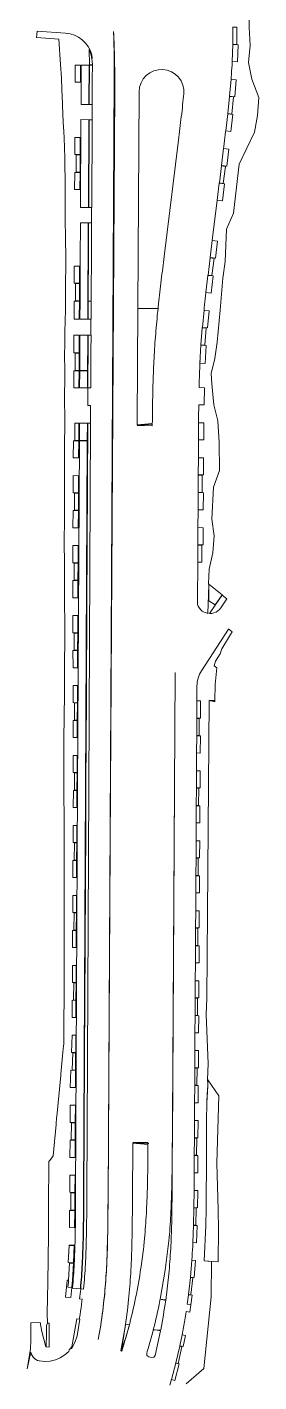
# Model space of a CAD drawing. Header units: metres. Extents: x 105146 to 106170, y 111783 to 118163.
# Drawn here: x 106099.1 to 106169.5, y 116022.7 to 116433.2 of the extents above; entities that cross this region are included whole.
import ezdxf

# ---------------------------------------------------------------- set-up
doc = ezdxf.new("R2010")
doc.units = ezdxf.units.M
doc.layers.add('20-EP-ZONA-DURA', color=253, linetype='CONTINUOUS', lineweight=13)
doc.layers.add('20-EP-ZONA-VERDE', color=84, linetype='CONTINUOUS', lineweight=13)

msp = doc.modelspace()

# ---------------------------------------------------------------- linework, layer by layer
at = {"layer": '20-EP-ZONA-DURA'}
for points in [[(106166.4745, 116449.1879), (106166.5967, 116433.0509), (106166.8883, 116427.6603), (106166.3313, 116422.4947), (106167.3783, 116417.3951), (106169.5145, 116411.8383), (106169.0477, 116406.4361), (106168.1315, 116401.3987), (106163.5367, 116391.6633), (106161.8331, 116376.8381), (106159.7023, 116372.0209), (106159.2933, 116362.1375), (106158.5293, 116357.1765), (106157.7581, 116347.4767), (106156.8463, 116337.7477), (106156.1655, 116332.8141), (106154.9767, 116328.2267), (106155.1783, 116325.1173), (106155.7787, 116318.8005), (106157.0867, 116313.8913), (106157.4307, 116307.2929), (106157.5753, 116298.8443), (106155.7593, 116293.8449), (106155.2629, 116284.0945), (106155.9739, 116279.0759), (106155.5147, 116273.8943), (106154.3899, 116268.9223), (106154.2509, 116264.5095), (106154.3482, 116264.4292), (106154.2355, 116261.1999), (106154.1373, 116258.3901), (106154.0395, 116255.5839), (106154.0631, 116255.5494), (106153.4481, 116255.6942), (106152.8636, 116255.9341), (106152.3242, 116256.263), (106151.8433, 116256.6727), (106151.4329, 116257.1531), (106151.1033, 116257.6921), (106150.8626, 116258.2762), (106150.8698, 116259.5005), (106150.8699, 116259.5249), (106150.9373, 116271.0327), (106152.1373, 116271.0257), (106152.1679, 116276.2255), (106150.9679, 116276.2325), (106150.9685, 116276.3227), (106150.9685, 116276.3327), (106152.5685, 116276.3241), (106152.5985, 116281.5239), (106150.9991, 116281.5331), (106151.0307, 116286.9333), (106152.6301, 116286.9239), (106152.6607, 116292.1237), (106151.0611, 116292.1331), (106151.0617, 116292.2333), (106152.2617, 116292.2253), (106152.2923, 116297.4253), (106151.0923, 116297.4323), (106151.0929, 116297.5323), (106152.6923, 116297.5237), (106152.7229, 116302.7237), (106151.1233, 116302.7331), (106151.1551, 116308.1331), (106152.7549, 116308.1235), (106152.7885, 116313.3235), (106151.1889, 116313.3337), (106151.1915, 116313.6785), (106151.1991, 116314.5769), (106151.2075, 116315.4746), (106151.2165, 116316.3682), (106151.2267, 116317.2637), (106151.2381, 116318.1587), (106151.2457, 116318.7403), (106152.8459, 116318.7231), (106152.9449, 116323.9221), (106151.3451, 116323.9525), (106151.356, 116324.4004), (106151.3796, 116325.2888), (106151.4054, 116326.1765), (106151.4334, 116327.0632), (106151.4634, 116327.9488), (106151.496, 116328.8339), (106151.5309, 116329.7179), (106151.5683, 116330.6011), (106151.6085, 116331.4835), (106151.6374, 116332.0533), (106151.6059, 116331.3739), (106153.2005, 116331.3177), (106153.5117, 116336.7087), (106151.9135, 116336.8009), (106151.9205, 116336.9007), (106153.1191, 116336.8399), (106153.5293, 116342.0237), (106152.3319, 116342.1185), (106152.3409, 116342.2181), (106153.9359, 116342.0919), (106154.4357, 116347.2677), (106152.8429, 116347.4217), (106152.9258, 116348.2151), (106153.0202, 116349.1005), (106153.1163, 116349.9863), (106153.2143, 116350.8728), (106153.3139, 116351.7599), (106153.4148, 116352.6476), (106153.4335, 116352.8101), (106155.0241, 116352.6357), (106155.6351, 116357.7995), (106154.0464, 116357.9881), (106154.0583, 116358.0869), (106155.2503, 116357.9475), (106155.8835, 116363.1089), (106154.6925, 116363.2549), (106154.7046, 116363.3533), (106156.2929, 116363.1593), (106156.9293, 116368.3203), (106155.3419, 116368.5161), (106156.8487, 116380.7237), (106158.4365, 116380.5275), (106159.0731, 116385.6885), (106157.4857, 116385.8843), (106157.4979, 116385.9835), (106158.6889, 116385.8367), (106159.3259, 116390.9975), (106158.1349, 116391.1445), (106158.1471, 116391.2437), (106159.7351, 116391.0477), (106160.3717, 116396.2087), (106158.7841, 116396.4045), (106158.8602, 116397.0204), (106158.9708, 116397.917), (106159.0814, 116398.8147), (106159.1918, 116399.7136), (106159.3018, 116400.6137), (106159.4115, 116401.5151), (106159.4415, 116401.7631), (106161.0295, 116401.5685), (106161.6329, 116406.7333), (106160.0447, 116406.9189), (106160.0491, 116406.9572), (106160.0559, 116407.0183), (106161.2471, 116406.8743), (106161.7903, 116412.0459), (106160.5975, 116412.1711), (106160.6073, 116412.2707), (106162.1985, 116412.1035), (106162.6495, 116417.2839), (106161.0571, 116417.4225), (106161.1002, 116417.9879), (106161.167, 116418.9166), (106161.2299, 116419.8469), (106161.2886, 116420.7786), (106161.3428, 116421.7118), (106161.3925, 116422.6464), (106161.4001, 116422.7741), (106162.9955, 116422.6723), (106163.1751, 116427.8691), (106161.5779, 116427.9243), (106161.5797, 116428.0245), (106162.7789, 116427.9701), (106162.7935, 116433.1701), (106161.5949, 116433.1733), (106161.5935, 116433.2733)], [(106142.4449, 116021.6977), (106142.7667, 116022.8114), (106142.9686, 116023.5279), (106142.9267, 116023.3701), (106143.9793, 116023.0559), (106145.3153, 116028.0813), (106144.2539, 116028.3635), (106144.2658, 116028.4106), (106144.3067, 116028.5766), (106144.2795, 116028.4601), (106144.9519, 116028.2689), (106146.1375, 116033.3319), (106145.4573, 116033.4911), (106145.4787, 116033.5889), (106146.5497, 116033.3379), (106147.2433, 116036.7577), (106146.1721, 116036.9223), (106146.2794, 116037.4627), (106146.4975, 116038.6013), (106146.7082, 116039.7413), (106146.9114, 116040.8825), (106147.1071, 116042.0254), (106147.2953, 116043.1693), (106147.4179, 116043.9417), (106148.5021, 116043.7549), (106148.8201, 116046.0053), (106149.2297, 116048.9037), (106148.1423, 116049.0575), (106148.1549, 116049.1567), (106148.8467, 116049.0467), (106149.4207, 116054.2149), (106148.7263, 116054.2921), (106148.7367, 116054.3915), (106149.8302, 116054.2698), (106150.2528, 116059.4526), (106149.1579, 116059.542), (106149.1647, 116059.6492), (106149.2301, 116060.6449), (106149.291, 116061.6398), (106149.3472, 116062.6338), (106149.3993, 116063.6269), (106149.4471, 116064.6189), (106149.4683, 116065.0953), (106149.4615, 116064.9055), (106150.5597, 116064.8437), (106150.7465, 116070.0403), (106149.6485, 116070.0797), (106149.6421, 116069.9019), (106149.6557, 116070.389), (106149.6513, 116070.1798), (106150.3502, 116070.1486), (106150.4597, 116075.3475), (106149.7603, 116075.3621), (106149.7605, 116075.4623), (106150.8603, 116075.4391), (106150.9167, 116080.6389), (106149.8177, 116080.6509), (106149.8227, 116081.3147), (106149.8295, 116082.287), (106149.8357, 116083.2583), (106149.8417, 116084.2283), (106149.8475, 116085.1973), (106149.8525, 116086.0451), (106150.9523, 116086.0387), (106150.9825, 116091.2387), (106149.8829, 116091.2449), (106149.8835, 116091.3451), (106150.5835, 116091.3409), (106150.6139, 116096.5409), (106149.9139, 116096.5451), (106149.9145, 116096.6451), (106151.0141, 116096.6385), (106151.0447, 116101.8385), (106149.9451, 116101.8449), (106149.9767, 116107.2449), (106151.0763, 116107.2383), (106151.1067, 116112.4383), (106150.0073, 116112.4447), (106150.0079, 116112.5447), (106150.7079, 116112.5407), (106150.7383, 116117.7405), (106150.0383, 116117.7447), (106150.0389, 116117.8459), (106151.1385, 116117.8381), (106151.1689, 116123.0381), (106150.0693, 116123.0445), (106150.1011, 116128.4445), (106151.2007, 116128.4381), (106151.2311, 116133.6379), (106150.1315, 116133.6443), (106150.1321, 116133.7443), (106150.8321, 116133.7403), (106150.8627, 116138.9401), (106150.1627, 116138.9443), (106150.1633, 116139.0443), (106151.2627, 116139.0379), (106151.2933, 116144.2377), (106150.1937, 116144.2441), (106150.2253, 116149.6441), (106151.3249, 116149.6377), (106151.3555, 116154.8375), (106150.2559, 116154.8439), (106150.2565, 116154.9451), (106150.9565, 116154.9399), (106150.9869, 116160.1399), (106150.2869, 116160.1439), (106150.2875, 116160.2439), (106151.3871, 116160.2375), (106151.4175, 116165.4373), (106150.3181, 116165.4439), (106150.3497, 116170.8449), (106151.4493, 116170.8373), (106151.4797, 116176.0373), (106150.3803, 116176.0437), (106150.3809, 116176.1437), (106151.0809, 116176.1395), (106151.1113, 116181.3395), (106150.4113, 116181.3435), (106150.4119, 116181.4435), (106151.5115, 116181.4371), (106151.5419, 116186.6371), (106150.4425, 116186.6435), (106150.4741, 116192.0433), (106151.5735, 116192.0369), (106151.6041, 116197.2369), (106150.5047, 116197.2433), (106150.5051, 116197.3433), (106151.2051, 116197.3391), (106151.2357, 116202.5391), (106150.5357, 116202.5433), (106150.5363, 116202.6431), (106151.6357, 116202.6367), (106151.6663, 116207.8367), (106150.5667, 116207.8431), (106150.5985, 116213.2431), (106151.6979, 116213.2365), (106151.7285, 116218.4365), (106150.6289, 116218.4429), (106150.6295, 116218.5429), (106151.3295, 116218.5389), (106151.3601, 116223.7387), (106150.6601, 116223.7429), (106150.6607, 116223.8429), (106151.7601, 116223.8363), (106151.7907, 116229.0363), (106150.6911, 116229.0427), (106150.7132, 116232.7935), (106150.7135, 116232.8396), (106150.7249, 116234.7829), (106151.0492, 116235.9664), (106151.516, 116237.1012), (106152.1183, 116238.1703), (106160.2716, 116250.765), (106160.3381, 116250.7223), (106161.3719, 116250.0077), (106160.8589, 116249.1467), (106160.5731, 116248.6669), (106158.2779, 116244.8149), (106157.7005, 116243.3003), (106156.3793, 116241.0677), (106155.8847, 116239.6875), (106156.7505, 116239.0867), (106156.1819, 116234.0037), (106156.1819, 116234.0037), (106156.1267, 116229.1109), (106154.3745, 116229.1162), (106154.3655, 116229.1179), (106153.7019, 116138.9795), (106153.4883, 116134.0007), (106153.6553, 116129.0427), (106154.0813, 116119.0099), (106153.9445, 116114.2991), (106153.9991, 116112.8451), (106153.9869, 116112.4263), (106153.9257, 116111.3993), (106153.8805, 116110.8441), (106153.8141, 116110.0541), (106153.8431, 116110.0115), (106153.6767, 116107.2153), (106153.6761, 116107.1287), (106153.6455, 116101.9209), (106153.6451, 116101.8209), (106153.6145, 116096.6233), (106153.6139, 116096.5233), (106153.5835, 116091.3235), (106153.5829, 116091.2237), (106153.5527, 116086.0235), (106153.5517, 116085.9219), (106153.5183, 116080.7225), (106153.5173, 116080.6103), (106153.4615, 116075.4117), (106153.4587, 116075.2843), (106153.3487, 116070.0871), (106152.8533, 116059.3415), (106155.0769, 116059.1601), (106155.0103, 116048.4243), (106152.8193, 116026.7489), (106147.4177, 116022.0713)]]:
    msp.add_lwpolyline(points, dxfattribs=at)
for points in [[(106118.8294, 116424.7717), (106118.8484, 116423.7223), (106118.8494, 116423.6993), (106118.5289, 116425.0827), (106117.9901, 116426.3965), (106118.0495, 116421.7989), (106118.9495, 116421.8039), (106118.9501, 116421.7039), (106118.0501, 116421.6989), (106118.0509, 116418.3359), (106118.0287, 116413.8531), (106118.0085, 116409.7635), (106118.9032, 116409.7591), (106118.8775, 116405.1592), (106117.9859, 116405.1635), (106117.9819, 116404.3445), (106117.9817, 116404.3069), (106117.9297, 116393.9889), (106117.9302, 116393.8865), (106117.8351, 116378.5111), (106117.8543, 116378.5109), (106118.7287, 116378.5067), (106118.703, 116373.9066), (106117.8315, 116373.9109), (106117.8071, 116368.9633), (106117.7933, 116366.1679), (106117.7142, 116350.1685), (106117.6959, 116346.4601), (106117.6871, 116344.6689), (106118.5397, 116344.6647), (106118.5129, 116339.8648), (106117.6633, 116339.8691), (106117.6549, 116338.1869), (106117.5843, 116323.8687), (106117.5581, 116318.5685), (106118.394, 116318.5644), (106118.3638, 116313.1645), (106117.5313, 116313.1685), (106117.4051, 116287.6255), (106117.2569, 116257.6235), (106117.1275, 116231.4331), (106117.127, 116231.3281), (106117.0451, 116214.7649), (106116.9941, 116205.8109), (106116.9288, 116191.2217), (106116.9283, 116191.1161), (106116.6632, 116137.4545), (106116.5157, 116107.5841), (106116.3759, 116079.2949), (106116.3711, 116078.3287), (106116.3671, 116077.5621), (106116.3661, 116077.3637), (106116.3607, 116076.4003), (106116.3549, 116075.4383), (106116.3481, 116074.4777), (106116.3405, 116073.5143), (106116.3319, 116072.5561), (106116.3219, 116071.5991), (106116.3105, 116070.6437), (106116.2973, 116069.6895), (106116.2823, 116068.7369), (106116.2653, 116067.7859), (106116.2463, 116066.8363), (106116.2245, 116065.8881), (106116.2005, 116064.9415), (106116.1737, 116063.9963), (106116.1439, 116063.0527), (106116.1111, 116062.1107), (106116.0751, 116061.1701), (106116.0355, 116060.2311), (106115.9925, 116059.2939), (106115.9457, 116058.3581), (106115.8947, 116057.4239), (106115.8399, 116056.4915), (106115.7807, 116055.5609), (106115.7171, 116054.6319), (106115.6487, 116053.7047), (106115.5757, 116052.7793), (106115.4979, 116051.8557), (106115.4175, 116050.9623), (106115.4148, 116050.9339), (106115.4081, 116050.8627), (106115.3255, 116050.0031), (106115.0959, 116047.8427), (106115.822, 116047.7358), (106115.7548, 116047.1267), (106115.6368, 116046.1194), (106115.5122, 116045.1128), (106115.3809, 116044.1071), (106115.243, 116043.1023), (106115.0984, 116042.0984), (106115.0351, 116041.6782), (106114.2867, 116041.7935), (106112.7366, 116033.3322), (106112.6231, 116033.1678), (106112.4664, 116032.9532), (106112.3011, 116032.7395), (106112.1328, 116032.534), (106111.9539, 116032.3272), (106111.9362, 116032.3027), (106111.9222, 116032.276), (106111.9124, 116032.2474), (106111.8204, 116031.8908), (106110.6025, 116030.8206), (106109.2276, 116029.9613), (106107.732, 116029.3355), (106106.1549, 116028.9596), (106104.5377, 116028.8436), (106102.9231, 116028.9904), (106102.8265, 116029.0071), (106102.2962, 116029.1794), (106101.8012, 116029.4361), (106101.3549, 116029.7702), (106100.9691, 116030.1728), (106100.6544, 116030.6331), (106100.419, 116031.1386), (106100.2695, 116031.6757), (106099.1352, 116026.6398), (106100.1613, 116032.5647), (106100.1643, 116033.1667), (106100.3165, 116034.7693), (106100.3193, 116036.6817), (106100.3213, 116040.5547), (106103.0989, 116040.6525), (106103.6437, 116037.8795), (106104.8113, 116033.2423), (106104.9751, 116033.2389), (106105.8353, 116033.2281), (106105.8797, 116040.4259), (106105.2906, 116040.4326), (106105.2923, 116040.4371), (106105.2523, 116043.3843), (106105.3711, 116048.1077), (106105.4891, 116052.7979), (106105.6035, 116067.2183), (106105.6161, 116070.1051), (106105.6843, 116081.8631), (106105.6947, 116083.4833), (106105.7059, 116085.2489), (106105.7079, 116085.5379), (106105.7659, 116089.1389), (106105.7713, 116089.4799), (106105.8195, 116089.5407), (106106.0003, 116089.7687), (106107.0771, 116091.1271), (106107.9319, 116100.6777), (106107.9551, 116100.9359), (106107.9645, 116101.0423), (106108.0953, 116102.5025), (106108.0958, 116102.5078), (106108.1187, 116102.7644), (106108.1441, 116103.0477), (106109.3837, 116115.536), (106109.4179, 116115.8817), (106109.9387, 116121.4264), (106110.2311, 116124.5415), (106110.2759, 116125.0181), (106110.2907, 116127.0213), (106110.3291, 116132.2269), (106110.3775, 116138.8163), (106110.3803, 116139.1837), (106110.3519, 116150.9365), (106110.3509, 116151.3401), (106110.3923, 116166.8848), (106110.3923, 116166.8949), (106110.3935, 116167.3523), (106110.3959, 116177.2407), (106110.3961, 116177.7325), (106110.3803, 116190.2422), (106110.3797, 116190.7787), (106110.2901, 116203.5108), (106110.2861, 116204.0841), (106110.3317, 116216.741), (106110.3339, 116217.3837), (106110.4825, 116231.0983), (106110.4903, 116231.8121), (106110.4555, 116236.6784), (106110.4507, 116237.3635), (106110.4577, 116238.1997), (106110.5557, 116249.6793), (106110.5521, 116250.5063), (106110.5085, 116260.9545), (106110.5049, 116261.7319), (106110.4735, 116268.5405), (106110.4555, 116272.4601), (106110.4431, 116275.1667), (106110.4459, 116275.8561), (106110.4869, 116285.4917), (106110.4887, 116286.1395), (106110.5157, 116296.3867), (106110.5167, 116296.9883), (106110.5301, 116304.7813), (106110.5315, 116305.3445), (106110.5523, 116314.1255), (106110.5521, 116314.6519), (106110.5495, 116320.4855), (106110.5499, 116320.9817), (106110.5553, 116327.1779), (106110.5547, 116327.6473), (106110.5441, 116335.2733), (106110.5529, 116335.6817), (106110.6471, 116340.0453), (106110.7527, 116344.9459), (106110.7913, 116346.7375), (106110.8097, 116347.5527), (106110.8283, 116352.2765), (106110.8431, 116356.0271), (106110.8577, 116360.4763), (106110.8699, 116364.1341), (106110.7801, 116368.4765), (106110.7737, 116368.7845), (106110.7647, 116370.3899), (106110.8421, 116370.8077), (106110.7355, 116373.6469), (106110.7131, 116374.2461), (106110.6583, 116379.1077), (106110.7453, 116379.8669), (106110.7291, 116380.7287), (106110.7361, 116385.0765), (106110.5713, 116393.0765), (106110.5613, 116393.5625), (106110.3601, 116399.6833), (106110.2539, 116401.4767), (106110.1025, 116404.3937), (106109.8755, 116409.5035), (106109.8705, 116410.0771), (106109.7305, 116414.2867), (106109.5403, 116417.8773), (106109.3305, 116421.8391), (106108.8011, 116429.5569), (106102.0271, 116430.0331), (106102.1577, 116432.0316), (106110.8163, 116431.3843), (106112.1834, 116431.1755), (106113.5025, 116430.7597), (106114.7422, 116430.1467), (106115.8734, 116429.351), (106116.8693, 116428.3914), (106117.7064, 116427.2905), (106118.365, 116426.0744), (106118.8294, 116424.7717)], [(106120.9416, 116036.569), (106120.7508, 116035.5261), (106120.9453, 116036.6091), (106121.133, 116037.6932), (106121.3133, 116038.7787), (106121.4861, 116039.8653), (106121.6514, 116040.9531), (106121.8093, 116042.042), (106121.9597, 116043.132), (106122.1026, 116044.2229), (106122.238, 116045.3149), (106122.3659, 116046.4077), (106122.4863, 116047.5014), (106122.5991, 116048.5957), (106122.6557, 116049.1744), (106122.7102, 116049.7532), (106122.7877, 116050.6145), (106122.8607, 116051.4764), (106122.9428, 116052.5112), (106123.0192, 116053.5465), (106123.0901, 116054.5822), (106123.1504, 116055.5336), (106123.2063, 116056.4853), (106123.2579, 116057.4372), (106123.31, 116058.4843), (106123.3578, 116059.5317), (106123.4012, 116060.5793), (106123.4528, 116061.9792), (106123.4974, 116063.3794), (106123.5408, 116064.9798), (106123.5773, 116066.5801), (106123.6027, 116067.9139), (106123.6239, 116069.2476), (106123.6457, 116070.9148), (106123.6633, 116072.5819), (106123.6795, 116074.5823), (106123.7043, 116078.5824), (106125.5998, 116418.0874), (106125.6006, 116418.2989), (106125.6046, 116419.8677), (106125.6012, 116421.4368), (106125.5904, 116423.0059), (106125.572, 116424.575), (106125.5463, 116426.1439), (106125.513, 116427.7127), (106125.4723, 116429.2813), (106125.4242, 116430.8497), (106125.3887, 116431.8517), (106125.4043, 116431.5349), (106125.475, 116429.9475), (106125.5381, 116428.3597), (106125.5934, 116426.7716), (106125.6411, 116425.1834), (106125.6813, 116423.5948), (106125.7136, 116422.0061), (106125.7384, 116420.4173), (106125.7556, 116418.8283), (106125.7651, 116417.2394), (106125.7669, 116415.6506), (106125.7611, 116414.0611), (106124.4791, 116202.7073), (106123.7251, 116078.3821), (106123.7191, 116077.4038), (106123.7129, 116076.426), (106123.7065, 116075.4491), (106123.6993, 116074.4731), (106123.6915, 116073.4976), (106123.6827, 116072.5209), (106123.6727, 116071.5465), (106123.6613, 116070.573), (106123.6485, 116069.6001), (106123.6339, 116068.6281), (106123.6173, 116067.6567), (106123.5989, 116066.6862), (106123.578, 116065.7165), (106123.5548, 116064.7476), (106123.5288, 116063.7794), (106123.5, 116062.812), (106123.468, 116061.8456), (106123.4331, 116060.8799), (106123.3945, 116059.9151), (106123.3525, 116058.9512), (106123.3066, 116057.988), (106123.2568, 116057.0259), (106123.2029, 116056.0648), (106123.1447, 116055.1047), (106123.082, 116054.1455), (106123.0145, 116053.1875), (106122.9424, 116052.2303), (106122.8648, 116051.2746), (106122.7823, 116050.3197), (106122.6966, 116049.3907), (106122.6944, 116049.3663), (106122.6004, 116048.4088), (106122.487, 116047.3275), (106122.3662, 116046.2471), (106122.2379, 116045.1676), (106122.102, 116044.089), (106121.9586, 116043.0114), (106121.8078, 116041.935), (106121.6495, 116040.8593), (106121.4838, 116039.7849), (106121.3105, 116038.7117), (106121.1297, 116037.6397), (106120.9416, 116036.569)], [(106115.3501, 116421.6841), (106113.7499, 116421.6845), (106113.7419, 116416.4845), (106115.3417, 116416.4821), (106115.3501, 116421.6841)], [(106115.5501, 116421.6853), (106115.5511, 116418.3481), (106115.5195, 116411.9633), (106115.5087, 116409.7759), (106117.9087, 116409.7639), (106117.9289, 116413.8537), (106117.9509, 116418.3363), (106117.9501, 116421.6985), (106115.5501, 116421.6853)], [(106115.4819, 116404.3567), (106115.3575, 116379.1735), (106115.3543, 116378.5233), (106117.7541, 116378.5115), (106117.7575, 116379.1617), (106117.8819, 116404.3449), (106117.8859, 116405.1639), (106115.4859, 116405.1759), (106115.4819, 116404.3567)], [(106115.2595, 116399.8011), (106113.6595, 116399.8091), (106113.6343, 116394.6091), (106115.2339, 116394.6013), (106115.2595, 116399.8011)], [(106115.2333, 116394.5013), (106114.0335, 116394.5057), (106114.0077, 116389.3057), (106115.2077, 116389.2999), (106115.2333, 116394.5013)], [(106115.2073, 116389.1999), (106113.6073, 116389.2077), (106113.5821, 116384.0079), (106115.1815, 116384.0001), (106115.2073, 116389.1999)], [(106115.2943, 116366.0805), (106115.2127, 116350.1811), (106115.1867, 116344.9811), (106115.1871, 116344.6813), (106117.5871, 116344.6695), (106117.5867, 116344.9689), (106117.6127, 116350.1689), (106117.7071, 116368.9637), (106117.7315, 116373.9115), (106115.3315, 116373.9233), (106115.3171, 116371.0155), (106115.2943, 116366.0805)], [(106115.0665, 116360.7821), (106113.4667, 116360.7901), (106113.4407, 116355.5901), (106115.0409, 116355.5821), (106115.0665, 116360.7821)], [(106115.0403, 116355.4821), (106113.8399, 116355.4881), (106113.8141, 116350.2881), (106115.0147, 116350.2823), (106115.0403, 116355.4821)], [(106115.0143, 116350.1823), (106113.4141, 116350.1901), (106113.389, 116344.9903), (106113.3875, 116344.6901), (106114.9871, 116344.6823), (106114.9886, 116344.9825), (106115.0143, 116350.1823)], [(106132.7602, 116347.9453), (106138.8967, 116347.9397), (106138.805, 116347.0537), (106138.7585, 116346.6003), (106138.6679, 116345.693), (106138.5792, 116344.7847), (106138.4928, 116343.876), (106138.4089, 116342.9664), (106138.3275, 116342.0564), (106138.2486, 116341.1454), (106138.1726, 116340.2341), (106138.0991, 116339.3218), (106138.0289, 116338.4089), (106137.9616, 116337.4955), (106137.8976, 116336.5811), (106137.8369, 116335.6662), (106137.7795, 116334.7512), (106137.7256, 116333.8363), (106137.6748, 116332.9217), (106137.6272, 116332.0074), (106137.5825, 116331.0934), (106137.5409, 116330.1795), (106137.5021, 116329.2661), (106137.4659, 116328.353), (106137.4322, 116327.4404), (106137.4012, 116326.5281), (106137.3722, 116325.616), (106137.3458, 116324.7043), (106137.3212, 116323.7933), (106137.2988, 116322.8824), (106137.2782, 116321.972), (106137.2593, 116321.0619), (106137.2421, 116320.1523), (106137.2267, 116319.2432), (106137.2125, 116318.3345), (106137.1997, 116317.4262), (106137.1881, 116316.5184), (106137.1777, 116315.6109), (106137.1681, 116314.7021), (106137.1595, 116313.7957), (106137.1533, 116313.0715), (106132.5462, 116312.665), (106132.5526, 116313.7162), (106132.7602, 116347.9453)], [(106113.3371, 116334.4895), (106114.9367, 116334.4817), (106114.9633, 116339.8823), (106113.3639, 116339.8903), (106113.3371, 116334.4895)], [(106115.1623, 116339.6813), (106115.1105, 116329.1811), (106117.5105, 116329.1693), (106117.5549, 116338.1873), (106117.5633, 116339.8695), (106115.1633, 116339.8813), (106115.1623, 116339.6813)], [(106114.9361, 116334.3819), (106113.7361, 116334.3879), (106113.7105, 116329.1879), (106114.9105, 116329.1819), (106114.9361, 116334.3819)], [(106113.2847, 116323.8897), (106114.8843, 116323.8817), (106114.9099, 116329.0817), (106113.3105, 116329.0895), (106113.2847, 116323.8897)], [(106115.1099, 116329.0811), (106115.0847, 116323.8811), (106117.4843, 116323.8691), (106117.5099, 116329.0693), (106115.1099, 116329.0811)], [(106113.6057, 116307.9881), (106114.8057, 116307.9823), (106114.8315, 116313.1819), (106113.6313, 116313.1881), (106113.6057, 116307.9881)], [(106115.0315, 116313.1809), (106115.0057, 116307.9813), (106117.4057, 116307.9695), (106117.4313, 116313.1691), (106115.0315, 116313.1809)], [(106137.1515, 116312.8706), (106137.1479, 116312.4173), (106132.545, 116312.4453), (106132.5451, 116312.4642), (106137.1515, 116312.8706)], [(106115.0053, 116307.8813), (106114.4857, 116202.7261), (106113.8759, 116079.3073), (106113.8711, 116078.3415), (106113.8661, 116077.3777), (106113.8607, 116076.4157), (106113.8549, 116075.4557), (106113.8483, 116074.4975), (106113.8407, 116073.5355), (106113.8319, 116072.5803), (106113.8221, 116071.6271), (106113.8105, 116070.6757), (106113.7975, 116069.7263), (106113.7827, 116068.7789), (106113.7657, 116067.8335), (106113.7467, 116066.8899), (106113.7253, 116065.9483), (106113.7015, 116065.0087), (106113.6747, 116064.0713), (106113.6453, 116063.1357), (106113.6127, 116062.2021), (106113.5771, 116061.2707), (106113.5379, 116060.3411), (106113.4953, 116059.4139), (106113.4489, 116058.4885), (106113.3987, 116057.5653), (106113.3445, 116056.6443), (106113.2861, 116055.7255), (106113.2233, 116054.8091), (106113.1561, 116053.8947), (106113.0841, 116052.9825), (106113.0073, 116052.0729), (106112.9287, 116051.2011), (106112.9195, 116051.1015), (106115.3093, 116050.8731), (106115.3179, 116050.9717), (106115.3983, 116051.8643), (106115.4761, 116052.7873), (106115.5491, 116053.7123), (106115.6173, 116054.6389), (106115.6809, 116055.5675), (106115.7401, 116056.4977), (106115.7949, 116057.4297), (106115.8457, 116058.3633), (106115.8925, 116059.2987), (106115.9357, 116060.2355), (106115.9751, 116061.1741), (106116.0111, 116062.1143), (106116.0439, 116063.0561), (106116.0737, 116063.9993), (106116.1005, 116064.9443), (106116.1247, 116065.8905), (106116.1461, 116066.8385), (106116.1653, 116067.7877), (106116.1823, 116068.7387), (106116.1973, 116069.6911), (106116.2105, 116070.6449), (106116.2219, 116071.6003), (106116.2319, 116072.5569), (106116.2405, 116073.5153), (106116.2481, 116074.4785), (106116.2549, 116075.4391), (106116.2607, 116076.4009), (106116.2661, 116077.3643), (106116.2711, 116078.3291), (106116.2759, 116079.2953), (106116.8857, 116202.7421), (106117.4053, 116307.8693), (106115.0053, 116307.8813)], [(106113.1801, 116302.6899), (106114.7795, 116302.6819), (106114.8053, 116307.8819), (106113.2057, 116307.8899), (106113.1801, 116302.6899)], [(106114.7529, 116297.2823), (106113.1533, 116297.2899), (106113.1277, 116292.0901), (106114.7271, 116292.0821), (106114.7529, 116297.2823)], [(106114.7267, 116291.9821), (106113.5267, 116291.9883), (106113.5009, 116286.7885), (106114.7009, 116286.7825), (106114.7267, 116291.9821)], [(106114.7005, 116286.6825), (106113.1009, 116286.6901), (106113.0753, 116281.4901), (106114.6747, 116281.4823), (106114.7005, 116286.6825)], [(106114.6481, 116276.0823), (106113.0485, 116276.0903), (106113.0229, 116270.8903), (106114.6225, 116270.8825), (106114.6481, 116276.0823)], [(106114.6219, 116270.7823), (106113.4219, 116270.7887), (106113.3963, 116265.5887), (106114.5963, 116265.5827), (106114.6219, 116270.7823)], [(106114.5957, 116265.4827), (106112.9883, 116265.4905), (106113.0107, 116260.2905), (106114.5701, 116260.2971), (106114.5957, 116265.4827)], [(106154.5401, 116255.5045), (106156.4525, 116258.2963), (106158.2913, 116260.9727), (106158.3791, 116261.1003), (106159.7829, 116259.941), (106157.9903, 116257.2721), (106157.5689, 116256.7465), (106157.0652, 116256.299), (106156.4936, 116255.9424), (106155.8703, 116255.6868), (106155.2129, 116255.5395), (106154.5401, 116255.5045)], [(106114.5177, 116249.6945), (106114.5435, 116254.8931), (106113.0417, 116254.8905), (106113.0561, 116249.6905), (106114.5177, 116249.6945)], [(106114.4915, 116244.3947), (106114.5173, 116249.5945), (106113.4559, 116249.5919), (106113.4703, 116244.3919), (106114.4915, 116244.3947)], [(106114.4653, 116239.0945), (106114.4911, 116244.2935), (106113.0711, 116244.2905), (106113.0855, 116239.0905), (106114.4653, 116239.0945)], [(106143.0957, 116074.5941), (106143.0943, 116074.5139), (106142.7943, 116074.5193), (106142.8291, 116075.2368), (106142.8729, 116076.2176), (106142.9132, 116077.1977), (106142.9498, 116078.1773), (106142.9834, 116079.1564), (106143.0138, 116080.1348), (106143.0412, 116081.1128), (106143.066, 116082.0899), (106143.0885, 116083.0666), (106143.1083, 116084.0426), (106143.1261, 116085.0181), (106143.1419, 116085.9929), (106143.1559, 116086.9668), (106143.1681, 116087.9403), (106143.1791, 116088.9132), (106143.1889, 116089.8852), (106143.1975, 116090.855), (106143.2051, 116091.8262), (106143.2121, 116092.7966), (106143.2185, 116093.7662), (106143.2247, 116094.7355), (106143.2305, 116095.7037), (106143.8793, 116202.6799), (106144.0912, 116237.6002), (106143.8865, 116202.7091), (106143.1975, 116085.2365), (106143.1919, 116084.2687), (106143.1859, 116083.301), (106143.1797, 116082.3335), (106143.1729, 116081.3658), (106143.1655, 116080.3983), (106143.1571, 116079.4307), (106143.1477, 116078.4634), (106143.1369, 116077.4959), (106143.1249, 116076.5286), (106143.1111, 116075.5614), (106143.0957, 116074.5941)], [(106114.4149, 116228.4941), (106114.4387, 116233.6941), (106113.1005, 116233.6907), (106113.1149, 116228.4905), (106114.4149, 116228.4941)], [(106114.3869, 116223.1943), (106114.4147, 116228.3945), (106113.5147, 116228.3921), (106113.5291, 116223.1921), (106114.3869, 116223.1943)], [(106114.3607, 116217.8941), (106114.3871, 116223.0945), (106113.1299, 116223.0907), (106113.1443, 116217.8907), (106114.3607, 116217.8941)], [(106114.3083, 116207.2939), (106114.3347, 116212.4939), (106113.1593, 116212.4907), (106113.1737, 116207.2907), (106114.3083, 116207.2939)], [(106114.2821, 116201.9927), (106114.3077, 116207.1939), (106113.5735, 116207.1915), (106113.5815, 116201.9917), (106114.2821, 116201.9927)], [(106114.2559, 116196.6853), (106114.2823, 116201.8927), (106113.1819, 116201.8907), (106113.1563, 116196.6907), (106114.2559, 116196.6853)], [(106114.2291, 116191.2855), (106113.1291, 116191.2909), (106113.1039, 116186.0909), (106114.2035, 116186.0855), (106114.2291, 116191.2855)], [(106114.2029, 116185.9855), (106113.5029, 116185.9891), (106113.4773, 116180.7893), (106114.1773, 116180.7859), (106114.2029, 116185.9855)], [(106114.1767, 116180.6847), (106113.0767, 116180.6909), (106113.0515, 116175.4911), (106114.1511, 116175.4857), (106114.1767, 116180.6847)], [(106114.1243, 116170.0849), (106113.0245, 116170.0911), (106112.9991, 116164.8911), (106114.0987, 116164.8859), (106114.1243, 116170.0849)], [(106114.0981, 116164.7851), (106113.3983, 116164.7895), (106113.3725, 116159.5895), (106114.0725, 116159.5861), (106114.0981, 116164.7851)], [(106114.0721, 116159.4861), (106112.9721, 116159.4913), (106112.9469, 116154.2913), (106114.0463, 116154.2859), (106114.0721, 116159.4861)], [(106113.9939, 116143.6861), (106114.0197, 116148.8937), (106112.9197, 116148.8913), (106112.8945, 116143.6915), (106113.9939, 116143.6861)], [(106113.9935, 116143.5861), (106113.2935, 116143.5897), (106113.2679, 116138.3897), (106113.9677, 116138.3863), (106113.9935, 116143.5861)], [(106113.9673, 116138.2851), (106112.8677, 116138.2915), (106112.8421, 116133.0915), (106113.9415, 116133.0861), (106113.9673, 116138.2851)], [(106113.9149, 116127.6863), (106112.8149, 116127.6929), (106112.6673, 116122.4951), (106113.9667, 116122.4581), (106113.9149, 116127.6863)], [(106113.8885, 116122.3603), (106113.0635, 116122.3755), (106112.8053, 116117.1819), (106113.8625, 116117.1293), (106113.8885, 116122.3603)], [(106113.8575, 116117.0683), (106112.4009, 116117.1029), (106112.2623, 116111.9047), (106113.8365, 116111.8627), (106113.8575, 116117.0683)], [(106113.8101, 116106.4977), (106112.2293, 116106.5049), (106112.2005, 116101.3049), (106113.7845, 116101.2961), (106113.8101, 116106.4977)], [(106113.7839, 116101.1961), (106112.5995, 116101.2029), (106112.5701, 116096.0031), (106113.7583, 116095.9963), (106113.7839, 116101.1961)], [(106113.7579, 116095.8963), (106112.1699, 116095.9051), (106112.1407, 116090.7051), (106113.7321, 116090.6961), (106113.7579, 116095.8963)], [(106127.6266, 116032.1031), (106127.8419, 116033.2009), (106128.051, 116034.3069), (106128.2525, 116035.4144), (106128.4463, 116036.523), (106128.6325, 116037.6331), (106128.8111, 116038.7444), (106128.982, 116039.8569), (106129.1453, 116040.9706), (106129.3009, 116042.0853), (106129.4489, 116043.2012), (106129.5892, 116044.318), (106129.7218, 116045.4357), (106129.8467, 116046.5543), (106129.9639, 116047.6738), (106130.0612, 116048.665), (106130.1532, 116049.6613), (106130.2392, 116050.6575), (106130.3197, 116051.6533), (106130.395, 116052.649), (106130.4651, 116053.6444), (106130.5301, 116054.6391), (106130.5904, 116055.6335), (106130.646, 116056.6276), (106130.6975, 116057.621), (106130.7447, 116058.614), (106130.7881, 116059.6064), (106130.8276, 116060.5981), (106130.8636, 116061.5894), (106130.8962, 116062.58), (106130.9258, 116063.5701), (106130.9522, 116064.5593), (106130.9761, 116065.548), (106130.9975, 116066.5361), (106131.0163, 116067.5233), (106131.0329, 116068.5099), (106131.0477, 116069.4959), (106131.0607, 116070.4811), (106131.0721, 116071.4655), (106131.0823, 116072.4494), (106131.0911, 116073.4308), (106131.0991, 116074.4134), (106131.1063, 116075.3953), (106131.1129, 116076.3767), (106131.1189, 116077.3571), (106131.1249, 116078.3369), (106131.2263, 116095.0305), (106135.8236, 116094.5985), (106135.8187, 116093.8154), (106135.8155, 116093.3335), (106135.814, 116093.1056), (106135.7872, 116089.7649), (106135.7795, 116088.9914), (106135.7687, 116088.0289), (106135.7565, 116087.067), (106135.7427, 116086.1058), (106135.7271, 116085.1454), (106135.7095, 116084.1856), (106135.6902, 116083.2266), (106135.6682, 116082.2683), (106135.644, 116081.3106), (106135.617, 116080.3538), (106135.5872, 116079.3978), (106135.5546, 116078.4425), (106135.5189, 116077.488), (106135.4797, 116076.5343), (106135.4371, 116075.5814), (106135.391, 116074.6294), (106135.3408, 116073.6782), (106135.2869, 116072.7281), (106135.2287, 116071.7786), (106135.1662, 116070.8304), (106135.0993, 116069.8829), (106135.0278, 116068.9367), (106134.9512, 116067.9914), (106134.8698, 116067.0469), (106134.7828, 116066.0992), (106134.672, 116064.969), (106134.5535, 116063.8396), (106134.4272, 116062.711), (106134.2933, 116061.5833), (106134.1516, 116060.4566), (106134.0023, 116059.3308), (106133.8452, 116058.2062), (106133.6805, 116057.0825), (106133.5083, 116055.9606), (106133.3282, 116054.8389), (106133.1405, 116053.7189), (106132.9452, 116052.6002), (106132.7422, 116051.4829), (106132.5317, 116050.367), (106132.3135, 116049.2525), (106132.0877, 116048.1396), (106131.8543, 116047.0282), (106131.6133, 116045.9185), (106131.3645, 116044.8098), (106131.1086, 116043.7041), (106130.845, 116042.5995), (106130.5738, 116041.4967), (106130.295, 116040.3959), (106130.0088, 116039.2969), (106129.7151, 116038.2), (106129.4138, 116037.105), (106129.1052, 116036.0122), (106128.9471, 116035.4668), (106127.6266, 116032.1031)], [(106135.8274, 116095.2213), (106135.8248, 116094.7993), (106131.2274, 116095.2312), (106131.2275, 116095.2488), (106135.8274, 116095.2213)], [(106136.0262, 116095.0176), (106136.0247, 116094.7805), (106135.9968, 116094.7831), (106136.0262, 116095.0176)], [(106113.7055, 116085.2963), (106112.1101, 116085.3053), (106112.0809, 116080.1053), (106113.6797, 116080.0963), (106113.7055, 116085.2963)], [(106113.6407, 116074.6971), (106113.6412, 116074.7966), (106113.6503, 116074.7965), (106113.6793, 116079.9963), (106112.4797, 116080.0033), (106112.4791, 116079.9036), (106112.4703, 116079.9037), (106112.4407, 116074.7039), (106113.6407, 116074.6971)], [(106113.6401, 116074.5919), (106112.0401, 116074.6059), (106111.9843, 116069.4061), (106113.5843, 116069.3891), (106113.6401, 116074.5919)], [(106113.2571, 116058.7469), (106113.2611, 116058.8467), (106113.2667, 116058.8465), (106113.4749, 116064.0771), (106111.8783, 116064.1071), (106111.8743, 116064.0074), (106111.8687, 116064.0075), (106111.6579, 116058.8117), (106113.2571, 116058.7469)], [(106112.4183, 116048.1939), (106112.7078, 116051.2223), (106112.7291, 116051.2203), (106112.8511, 116052.6149), (106112.906, 116053.2958), (106112.917, 116053.42), (106113.2521, 116058.6469), (106112.0519, 116058.6867), (106111.7171, 116053.4974), (106111.3201, 116053.5229), (106110.8241, 116048.3467), (106112.4183, 116048.1939)], [(106137.4099, 116038.3507), (106137.4263, 116038.415), (106137.6926, 116039.4611), (106137.968, 116040.5734), (106138.2361, 116041.6876), (106138.4967, 116042.8035), (106138.7501, 116043.9211), (106138.9961, 116045.0403), (106139.2347, 116046.1612), (106139.4659, 116047.2834), (106139.5526, 116047.7192), (106141.2219, 116047.4835), (106141.207, 116047.3762), (106141.0434, 116046.2505), (106140.8722, 116045.1259), (106140.6935, 116044.0026), (106140.5073, 116042.8804), (106140.3136, 116041.7595), (106140.1124, 116040.6399), (106139.9036, 116039.5217), (106139.6874, 116038.4049), (106137.4099, 116038.3507)], [(106127.6533, 116032.1158), (106127.6237, 116032.057), (106127.6232, 116032.0745), (106127.6266, 116032.1031), (106127.6731, 116032.2214), (106127.6533, 116032.1158)], [(106127.7996, 116031.924), (106127.7794, 116031.9214), (106127.8391, 116032.0401), (106127.9093, 116032.0225), (106127.9015, 116032.0029), (106127.8902, 116031.9838), (106127.8763, 116031.9668), (106127.8595, 116031.9516), (106127.8413, 116031.9395), (106127.821, 116031.9302), (106127.7996, 116031.924)]]:
    msp.add_lwpolyline(points, close=True, dxfattribs=at)
at = {"layer": '20-EP-ZONA-VERDE'}
for points in [[(106162.7935, 116433.1701), (106162.7789, 116427.9701), (106161.5797, 116428.0245), (106161.5949, 116433.1733), (106162.7935, 116433.1701)], [(106118.9287, 116422.9463), (106118.9495, 116421.8039), (106118.0495, 116421.7989), (106117.9901, 116426.3965), (106118.6364, 116424.7198), (106118.9287, 116422.9463)], [(106163.1751, 116427.8691), (106162.9955, 116422.6723), (106161.4001, 116422.7741), (106161.5779, 116427.9243), (106163.1751, 116427.8691)], [(106115.3501, 116421.6841), (106115.3417, 116416.4821), (106113.7419, 116416.4845), (106113.7499, 116421.6845), (106115.3501, 116421.6841)], [(106118.9453, 116417.4307), (106118.9081, 116409.7591), (106118.0085, 116409.7635), (106118.0287, 116413.8531), (106118.0509, 116418.3359), (106118.0501, 116421.6989), (106118.9501, 116421.7039), (106118.9453, 116417.4307)], [(106140.3079, 116420.3717), (106141.6624, 116420.1614), (106142.947, 116419.6833), (106144.1094, 116418.957), (106145.1023, 116418.0121), (106145.8852, 116416.887), (106146.4262, 116415.6276), (106146.7033, 116414.2852), (106146.7051, 116412.9147), (106146.6439, 116412.3045), (106146.5525, 116411.4163), (106146.4585, 116410.5277), (106146.3623, 116409.6385), (106146.2639, 116408.7489), (106146.1635, 116407.8587), (106146.0615, 116406.9681), (106145.9577, 116406.0769), (106145.8525, 116405.1851), (106145.7461, 116404.2929), (106145.6387, 116403.4017), (106145.5301, 116402.5079), (106145.4209, 116401.6135), (106145.3109, 116400.7183), (106145.2005, 116399.8227), (106145.0899, 116398.9263), (106140.7453, 116363.7275), (106140.6347, 116362.8307), (106140.5241, 116361.9333), (106140.4135, 116361.0355), (106140.3033, 116360.1373), (106140.1935, 116359.2385), (106140.0843, 116358.3391), (106139.9755, 116357.4393), (106139.8675, 116356.5389), (106139.7605, 116355.6401), (106139.6543, 116354.7389), (106139.5491, 116353.8369), (106139.4451, 116352.9345), (106139.3423, 116352.0315), (106139.2409, 116351.1279), (106139.1411, 116350.2237), (106139.0427, 116349.3187), (106138.9461, 116348.4133), (106138.8933, 116347.9071), (106132.7603, 116347.9443), (106133.1587, 116413.6321), (106133.3054, 116415.0014), (106133.7229, 116416.3064), (106134.394, 116417.501), (106135.2916, 116418.5363), (106136.3789, 116419.3701), (106137.6115, 116419.9685), (106138.9393, 116420.3069), (106140.3079, 116420.3717)], [(106162.6495, 116417.2839), (106162.1985, 116412.1035), (106160.6073, 116412.2707), (106161.0571, 116417.4225), (106162.6495, 116417.2839)], [(106161.7903, 116412.0459), (106161.2471, 116406.8743), (106160.0559, 116407.0183), (106160.5975, 116412.1711), (106161.7903, 116412.0459)], [(106118.8857, 116405.1591), (106118.8769, 116403.3401), (106118.7623, 116380.1567), (106118.7541, 116378.5065), (106117.8543, 116378.5109), (106117.8575, 116379.1611), (106117.9819, 116404.3445), (106117.9859, 116405.1635), (106118.8857, 116405.1591)], [(106161.6329, 116406.7333), (106161.0295, 116401.5685), (106159.4415, 116401.7631), (106160.0447, 116406.9189), (106161.6329, 116406.7333)], [(106115.2595, 116399.8011), (106115.2339, 116394.6013), (106113.6343, 116394.6091), (106113.6595, 116399.8091), (106115.2595, 116399.8011)], [(106160.3717, 116396.2087), (106159.7351, 116391.0477), (106158.1471, 116391.2437), (106158.7841, 116396.4045), (106160.3717, 116396.2087)], [(106115.2333, 116394.5013), (106115.2077, 116389.2999), (106114.0077, 116389.3057), (106114.0335, 116394.5057), (106115.2333, 116394.5013)], [(106115.2073, 116389.1999), (106115.1815, 116384.0001), (106113.5821, 116384.0079), (106113.6073, 116389.2077), (106115.2073, 116389.1999)], [(106159.3259, 116390.9975), (106158.6889, 116385.8367), (106157.4979, 116385.9835), (106158.1349, 116391.1445), (106159.3259, 116390.9975)], [(106159.0731, 116385.6885), (106158.4365, 116380.5275), (106156.8487, 116380.7237), (106157.4857, 116385.8843), (106159.0731, 116385.6885)], [(106118.7315, 116373.9065), (106118.6933, 116366.1635), (106118.6141, 116350.1639), (106117.7141, 116350.1685), (106117.7933, 116366.1679), (106117.8071, 116368.9633), (106117.8315, 116373.9109), (106118.7315, 116373.9065)], [(106156.9293, 116368.3203), (106156.2929, 116363.1593), (106154.7047, 116363.3543), (106155.3419, 116368.5161), (106156.9293, 116368.3203)], [(106155.8835, 116363.1089), (106155.2503, 116357.9475), (106154.0583, 116358.0869), (106154.6925, 116363.2549), (106155.8835, 116363.1089)], [(106115.0665, 116360.7821), (106115.0409, 116355.5821), (106113.4407, 116355.5901), (106113.4667, 116360.7901), (106115.0665, 116360.7821)], [(106115.0403, 116355.4821), (106115.0147, 116350.2823), (106113.8141, 116350.2881), (106113.8399, 116355.4881), (106115.0403, 116355.4821)], [(106155.6351, 116357.7995), (106155.0241, 116352.6357), (106153.4335, 116352.8101), (106154.0463, 116357.9875), (106155.6351, 116357.7995)], [(106115.0143, 116350.1823), (106114.9871, 116344.6823), (106113.3875, 116344.6901), (106113.4141, 116350.1901), (106115.0143, 116350.1823)], [(106118.6141, 116350.1639), (106118.6119, 116349.7051), (106118.5871, 116344.6645), (106117.6871, 116344.6689), (106117.6959, 116346.4601), (106117.7141, 116350.1685), (106118.6141, 116350.1639)], [(106154.4357, 116347.2677), (106153.9359, 116342.0919), (106152.3409, 116342.2181), (106152.8429, 116347.4217), (106154.4357, 116347.2677)], [(106114.9633, 116339.8823), (106114.9367, 116334.4817), (106113.3371, 116334.4895), (106113.3639, 116339.8903), (106114.9633, 116339.8823)], [(106118.5633, 116339.8645), (106118.5389, 116334.9327), (106118.4843, 116323.8643), (106117.5843, 116323.8687), (106117.6549, 116338.1869), (106117.6633, 116339.8691), (106118.5633, 116339.8645)], [(106153.5293, 116342.0237), (106153.1191, 116336.8399), (106151.9205, 116336.9007), (106152.3319, 116342.1185), (106153.5293, 116342.0237)], [(106114.9361, 116334.3819), (106114.9105, 116329.1819), (106113.7105, 116329.1879), (106113.7361, 116334.3879), (106114.9361, 116334.3819)], [(106153.5117, 116336.7087), (106153.2005, 116331.3177), (106151.6059, 116331.3739), (106151.9135, 116336.8009), (106153.5117, 116336.7087)], [(106114.9099, 116329.0817), (106114.8843, 116323.8817), (106113.2847, 116323.8897), (106113.3105, 116329.0895), (106114.9099, 116329.0817)], [(106114.8315, 116313.1819), (106114.8057, 116307.9823), (106113.6057, 116307.9881), (106113.6313, 116313.1881), (106114.8315, 116313.1819)], [(106118.4313, 116313.1641), (106117.8857, 116202.7373), (106117.2759, 116079.2905), (106117.2711, 116078.3239), (106117.2661, 116077.3587), (106117.2607, 116076.3947), (106117.2549, 116075.4321), (106117.2481, 116074.4707), (106117.2405, 116073.5067), (106117.2317, 116072.5473), (106117.2219, 116071.5889), (106117.2103, 116070.6321), (106117.1971, 116069.6763), (106117.1821, 116068.7219), (106117.1653, 116067.7687), (106117.1459, 116066.8169), (106117.1243, 116065.8665), (106117.1003, 116064.9173), (106117.0733, 116063.9695), (106117.0435, 116063.0229), (106117.0105, 116062.0777), (106116.9743, 116061.1339), (106116.9347, 116060.1917), (106116.8915, 116059.2507), (106116.8443, 116058.3111), (106116.7933, 116057.3731), (106116.7383, 116056.4365), (106116.6787, 116055.5015), (106116.6147, 116054.5681), (106116.5461, 116053.6363), (106116.4729, 116052.7059), (106116.3945, 116051.7773), (106116.3135, 116050.8763), (106116.3039, 116050.7767), (106115.4081, 116050.8627), (106115.4175, 116050.9623), (106115.4979, 116051.8557), (106115.5757, 116052.7793), (106115.6487, 116053.7047), (106115.7171, 116054.6319), (106115.7807, 116055.5609), (106115.8399, 116056.4915), (106115.8947, 116057.4239), (106115.9457, 116058.3581), (106115.9925, 116059.2939), (106116.0355, 116060.2311), (106116.0751, 116061.1701), (106116.1111, 116062.1107), (106116.1439, 116063.0527), (106116.1737, 116063.9963), (106116.2005, 116064.9415), (106116.2245, 116065.8881), (106116.2463, 116066.8363), (106116.2653, 116067.7859), (106116.2823, 116068.7369), (106116.2973, 116069.6895), (106116.3105, 116070.6437), (106116.3219, 116071.5991), (106116.3319, 116072.5561), (106116.3405, 116073.5143), (106116.3481, 116074.4777), (106116.3549, 116075.4383), (106116.3607, 116076.4003), (106116.3661, 116077.3637), (106116.3711, 116078.3287), (106116.3759, 116079.2949), (106116.9857, 116202.7417), (106117.5313, 116313.1685), (106118.4313, 116313.1641)], [(106152.7885, 116313.3235), (106152.7549, 116308.1235), (106151.1551, 116308.1331), (106151.1889, 116313.3337), (106152.7885, 116313.3235)], [(106114.8053, 116307.8819), (106114.7795, 116302.6819), (106113.1801, 116302.6899), (106113.2057, 116307.8899), (106114.8053, 116307.8819)], [(106152.7229, 116302.7237), (106152.6923, 116297.5237), (106151.0929, 116297.5323), (106151.1233, 116302.7331), (106152.7229, 116302.7237)], [(106114.7529, 116297.2823), (106114.7271, 116292.0821), (106113.1277, 116292.0901), (106113.1533, 116297.2899), (106114.7529, 116297.2823)], [(106152.2923, 116297.4253), (106152.2617, 116292.2253), (106151.0617, 116292.2333), (106151.0923, 116297.4323), (106152.2923, 116297.4253)], [(106114.7267, 116291.9821), (106114.7009, 116286.7825), (106113.5009, 116286.7885), (106113.5267, 116291.9883), (106114.7267, 116291.9821)], [(106152.6607, 116292.1237), (106152.6301, 116286.9239), (106151.0307, 116286.9333), (106151.0611, 116292.1331), (106152.6607, 116292.1237)], [(106114.7005, 116286.6825), (106114.6747, 116281.4823), (106113.0753, 116281.4901), (106113.1009, 116286.6901), (106114.7005, 116286.6825)], [(106152.5985, 116281.5239), (106152.5685, 116276.3241), (106150.9685, 116276.3327), (106150.9991, 116281.5331), (106152.5985, 116281.5239)], [(106114.6481, 116276.0823), (106114.6225, 116270.8825), (106113.0229, 116270.8903), (106113.0485, 116276.0903), (106114.6481, 116276.0823)], [(106152.1679, 116276.2255), (106152.1373, 116271.0257), (106150.9373, 116271.0327), (106150.9679, 116276.2325), (106152.1679, 116276.2255)], [(106114.6219, 116270.7823), (106114.5963, 116265.5827), (106113.3963, 116265.5887), (106113.4219, 116270.7887), (106114.6219, 116270.7823)], [(106114.5957, 116265.4827), (106114.5701, 116260.2971), (106113.0107, 116260.2905), (106112.9883, 116265.4905), (106114.5957, 116265.4827)], [(106158.3107, 116261.1567), (106156.2585, 116258.0993), (106154.3209, 116259.3923), (106154.3503, 116264.4273), (106158.3107, 116261.1567)], [(106114.5177, 116249.6945), (106113.0561, 116249.6905), (106113.0417, 116254.8905), (106114.5435, 116254.8931), (106114.5177, 116249.6945)], [(106114.4915, 116244.3947), (106113.4703, 116244.3919), (106113.4559, 116249.5919), (106114.5173, 116249.5945), (106114.4915, 116244.3947)], [(106114.4653, 116239.0945), (106113.0855, 116239.0905), (106113.0711, 116244.2905), (106114.4911, 116244.2935), (106114.4653, 116239.0945)], [(106114.4149, 116228.4941), (106113.1149, 116228.4905), (106113.1005, 116233.6907), (106114.4387, 116233.6941), (106114.4149, 116228.4941)], [(106114.3869, 116223.1943), (106113.5291, 116223.1921), (106113.5147, 116228.3921), (106114.4147, 116228.3945), (106114.3869, 116223.1943)], [(106151.7907, 116229.0363), (106151.7601, 116223.8363), (106150.6607, 116223.8429), (106150.6911, 116229.0427), (106151.7907, 116229.0363)], [(106156.1267, 116229.1109), (106156.1229, 116228.7753), (106154.3745, 116229.1161), (106156.1267, 116229.1109)], [(106151.3601, 116223.7387), (106151.3295, 116218.5389), (106150.6295, 116218.5429), (106150.6601, 116223.7429), (106151.3601, 116223.7387)], [(106114.3607, 116217.8941), (106113.1443, 116217.8907), (106113.1299, 116223.0907), (106114.3871, 116223.0945), (106114.3607, 116217.8941)], [(106151.7285, 116218.4365), (106151.6979, 116213.2365), (106150.5985, 116213.2431), (106150.6289, 116218.4429), (106151.7285, 116218.4365)], [(106114.3083, 116207.2939), (106113.1737, 116207.2907), (106113.1593, 116212.4907), (106114.3347, 116212.4939), (106114.3083, 116207.2939)], [(106114.2821, 116201.9927), (106113.5815, 116201.9917), (106113.5735, 116207.1915), (106114.3077, 116207.1939), (106114.2821, 116201.9927)], [(106151.6663, 116207.8367), (106151.6357, 116202.6367), (106150.5363, 116202.6431), (106150.5667, 116207.8431), (106151.6663, 116207.8367)], [(106114.2559, 116196.6853), (106113.1563, 116196.6907), (106113.1819, 116201.8907), (106114.2823, 116201.8927), (106114.2559, 116196.6853)], [(106151.2357, 116202.5391), (106151.2051, 116197.3391), (106150.5051, 116197.3433), (106150.5357, 116202.5433), (106151.2357, 116202.5391)], [(106151.6041, 116197.2369), (106151.5735, 116192.0369), (106150.4741, 116192.0433), (106150.5047, 116197.2433), (106151.6041, 116197.2369)], [(106114.2291, 116191.2855), (106114.2035, 116186.0855), (106113.1039, 116186.0909), (106113.1291, 116191.2909), (106114.2291, 116191.2855)], [(106151.5419, 116186.6371), (106151.5115, 116181.4371), (106150.4119, 116181.4435), (106150.4425, 116186.6435), (106151.5419, 116186.6371)], [(106114.2029, 116185.9855), (106114.1773, 116180.7859), (106113.4773, 116180.7893), (106113.5029, 116185.9891), (106114.2029, 116185.9855)], [(106114.1767, 116180.6847), (106114.1511, 116175.4857), (106113.0515, 116175.4911), (106113.0767, 116180.6909), (106114.1767, 116180.6847)], [(106151.1113, 116181.3395), (106151.0809, 116176.1395), (106150.3809, 116176.1437), (106150.4113, 116181.3435), (106151.1113, 116181.3395)], [(106151.4797, 116176.0373), (106151.4493, 116170.8373), (106150.3497, 116170.8449), (106150.3803, 116176.0437), (106151.4797, 116176.0373)], [(106114.1243, 116170.0849), (106114.0987, 116164.8859), (106112.9991, 116164.8911), (106113.0245, 116170.0911), (106114.1243, 116170.0849)], [(106114.0981, 116164.7851), (106114.0725, 116159.5861), (106113.3725, 116159.5895), (106113.3983, 116164.7895), (106114.0981, 116164.7851)], [(106151.4175, 116165.4373), (106151.3871, 116160.2375), (106150.2875, 116160.2439), (106150.3181, 116165.4439), (106151.4175, 116165.4373)], [(106114.0721, 116159.4861), (106114.0463, 116154.2859), (106112.9469, 116154.2913), (106112.9721, 116159.4913), (106114.0721, 116159.4861)], [(106150.9869, 116160.1399), (106150.9565, 116154.9399), (106150.2565, 116154.9451), (106150.2869, 116160.1439), (106150.9869, 116160.1399)], [(106151.3555, 116154.8375), (106151.3249, 116149.6377), (106150.2253, 116149.6441), (106150.2559, 116154.8439), (106151.3555, 116154.8375)], [(106113.9939, 116143.6861), (106112.8945, 116143.6915), (106112.9197, 116148.8913), (106114.0197, 116148.8937), (106113.9939, 116143.6861)], [(106113.9935, 116143.5861), (106113.9677, 116138.3863), (106113.2679, 116138.3897), (106113.2935, 116143.5897), (106113.9935, 116143.5861)], [(106151.2933, 116144.2377), (106151.2627, 116139.0379), (106150.1633, 116139.0443), (106150.1937, 116144.2441), (106151.2933, 116144.2377)], [(106113.9673, 116138.2851), (106113.9415, 116133.0861), (106112.8421, 116133.0915), (106112.8677, 116138.2915), (106113.9673, 116138.2851)], [(106150.8627, 116138.9401), (106150.8321, 116133.7403), (106150.1321, 116133.7443), (106150.1627, 116138.9443), (106150.8627, 116138.9401)], [(106151.2311, 116133.6379), (106151.2007, 116128.4381), (106150.1011, 116128.4445), (106150.1315, 116133.6443), (106151.2311, 116133.6379)], [(106113.9149, 116127.6863), (106113.9667, 116122.4581), (106112.6673, 116122.4951), (106112.8149, 116127.6929), (106113.9149, 116127.6863)], [(106113.8885, 116122.3603), (106113.8625, 116117.1293), (106112.8053, 116117.1819), (106113.0635, 116122.3755), (106113.8885, 116122.3603)], [(106151.1689, 116123.0381), (106151.1385, 116117.8381), (106150.0389, 116117.8459), (106150.0693, 116123.0445), (106151.1689, 116123.0381)], [(106113.8575, 116117.0683), (106113.8365, 116111.8627), (106112.2623, 116111.9047), (106112.4009, 116117.1029), (106113.8575, 116117.0683)], [(106150.7383, 116117.7405), (106150.7079, 116112.5407), (106150.0079, 116112.5447), (106150.0383, 116117.7447), (106150.7383, 116117.7405)], [(106151.1067, 116112.4383), (106151.0763, 116107.2383), (106149.9767, 116107.2449), (106150.0073, 116112.4447), (106151.1067, 116112.4383)], [(106157.3429, 116109.3175), (106156.7217, 116088.9849), (106157.1721, 116074.7565), (106157.2783, 116068.9017), (106157.1489, 116058.9911), (106152.8533, 116059.3415), (106153.3487, 116070.0871), (106153.4587, 116075.2843), (106153.4615, 116075.4117), (106153.5173, 116080.6103), (106153.5183, 116080.7225), (106153.5517, 116085.9219), (106153.5527, 116086.0235), (106153.5829, 116091.2237), (106153.5835, 116091.3235), (106153.6139, 116096.5233), (106153.6145, 116096.6233), (106153.6451, 116101.8209), (106153.6455, 116101.9209), (106153.6761, 116107.1287), (106153.6767, 116107.2153), (106153.9869, 116112.4263), (106154.0375, 116114.1627), (106157.3429, 116109.3175)], [(106113.8101, 116106.4977), (106113.7845, 116101.2961), (106112.2005, 116101.3049), (106112.2293, 116106.5049), (106113.8101, 116106.4977)], [(106113.7839, 116101.1961), (106113.7583, 116095.9963), (106112.5701, 116096.0031), (106112.5995, 116101.2029), (106113.7839, 116101.1961)], [(106151.0447, 116101.8385), (106151.0141, 116096.6385), (106149.9145, 116096.6451), (106149.9451, 116101.8449), (106151.0447, 116101.8385)], [(106113.7579, 116095.8963), (106113.7321, 116090.6961), (106112.1407, 116090.7051), (106112.1699, 116095.9051), (106113.7579, 116095.8963)], [(106150.6139, 116096.5409), (106150.5835, 116091.3409), (106149.8835, 116091.3451), (106149.9139, 116096.5451), (106150.6139, 116096.5409)], [(106150.9825, 116091.2387), (106150.9523, 116086.0387), (106149.8525, 116086.0451), (106149.8829, 116091.2449), (106150.9825, 116091.2387)], [(106113.7055, 116085.2963), (106113.6797, 116080.0963), (106112.0809, 116080.1053), (106112.1101, 116085.3053), (106113.7055, 116085.2963)], [(106113.6697, 116079.8967), (106113.6407, 116074.6971), (106112.4407, 116074.7039), (106112.4703, 116079.9037), (106113.6697, 116079.8967)], [(106150.9167, 116080.6389), (106150.8603, 116075.4391), (106149.7605, 116075.4623), (106149.8177, 116080.6509), (106150.9167, 116080.6389)], [(106150.4597, 116075.3475), (106150.3507, 116070.1485), (106149.6513, 116070.1797), (106149.7603, 116075.3621), (106150.4597, 116075.3475)], [(106113.6401, 116074.5919), (106113.5843, 116069.3891), (106111.9843, 116069.4061), (106112.0401, 116074.6059), (106113.6401, 116074.5919)], [(106143.1157, 116074.4071), (106143.1015, 116073.6201), (106143.0819, 116072.6531), (106143.0601, 116071.6861), (106143.0357, 116070.7191), (106143.0087, 116069.7523), (106142.9789, 116068.7857), (106142.9459, 116067.8191), (106142.9099, 116066.8527), (106142.8705, 116065.8865), (106142.8275, 116064.9205), (106142.7809, 116063.9547), (106142.7303, 116062.9891), (106142.6755, 116062.0237), (106142.6167, 116061.0587), (106142.5533, 116060.0939), (106142.4853, 116059.1295), (106142.4125, 116058.1655), (106142.3349, 116057.2021), (106142.2521, 116056.2389), (106142.1639, 116055.2759), (106141.2301, 116047.3689), (106139.5735, 116047.6965), (106141.102, 116056.5173), (106142.1741, 116065.4055), (106142.2641, 116066.3845), (106142.3489, 116067.3687), (106142.4283, 116068.3525), (106142.5027, 116069.3361), (106142.5723, 116070.3195), (106142.6371, 116071.3025), (106142.6971, 116072.2849), (106142.7529, 116073.2671), (106142.8047, 116074.2487), (106142.8127, 116074.4125), (106143.1157, 116074.4071)], [(106150.7465, 116070.0403), (106150.5597, 116064.8437), (106149.4615, 116064.9055), (106149.6485, 116070.0797), (106150.7465, 116070.0403)], [(106113.4653, 116063.9777), (106113.2571, 116058.7469), (106111.6579, 116058.8117), (106111.8687, 116064.0075), (106113.4653, 116063.9777)], [(106150.2535, 116059.4525), (106149.8307, 116054.2697), (106148.7375, 116054.3915), (106149.1587, 116059.5419), (106150.2535, 116059.4525)], [(106113.2521, 116058.6469), (106112.9161, 116053.4201), (106112.8511, 116052.6149), (106112.7291, 116051.2203), (106111.5337, 116051.3351), (106111.6657, 116052.7287), (106111.7171, 116053.4975), (106112.0519, 116058.6867), (106113.2521, 116058.6469)], [(106149.4207, 116054.2149), (106148.8467, 116049.0467), (106148.1549, 116049.1567), (106148.7263, 116054.2921), (106149.4207, 116054.2149)], [(106149.2297, 116048.9037), (106148.8201, 116046.0053), (106147.7549, 116046.1879), (106148.1423, 116049.0575), (106149.2297, 116048.9037)], [(106105.8797, 116040.4259), (106105.8353, 116033.2281), (106104.9751, 116033.2377), (106105.0105, 116037.2737), (106105.0323, 116039.7399), (106105.2899, 116040.4329), (106105.8797, 116040.4259)], [(106115.1761, 116041.6565), (106114.3093, 116036.5967), (106113.6786, 116034.5589), (106112.6045, 116032.7155), (106114.2867, 116041.7935), (106115.1761, 116041.6565)], [(106130.2073, 116039.9557), (106127.9391, 116032.0151), (106127.6481, 116032.0879), (106128.3839, 116036.0213), (106129.0465, 116040.1263), (106130.2073, 116039.9557)], [(106139.6515, 116038.0991), (106137.9883, 116030.6247), (106137.6395, 116030.1401), (106137.0525, 116030.0319), (106136.0473, 116030.2359), (106135.5195, 116030.6097), (106135.4407, 116031.2517), (106135.6301, 116031.8777), (106135.9097, 116032.8203), (106137.4805, 116038.5283), (106139.6515, 116038.0991)], [(106147.2433, 116036.7577), (106146.5497, 116033.3379), (106145.4787, 116033.5889), (106146.1657, 116036.9233), (106147.2433, 116036.7577)], [(106146.1375, 116033.3319), (106144.9519, 116028.2689), (106144.2795, 116028.4601), (106145.4573, 116033.4911), (106146.1375, 116033.3319)], [(106145.3153, 116028.0813), (106143.9793, 116023.0559), (106142.9267, 116023.3701), (106144.2539, 116028.3635), (106145.3153, 116028.0813)]]:
    msp.add_lwpolyline(points, close=True, dxfattribs=at)

doc.saveas('drawing.dxf')
